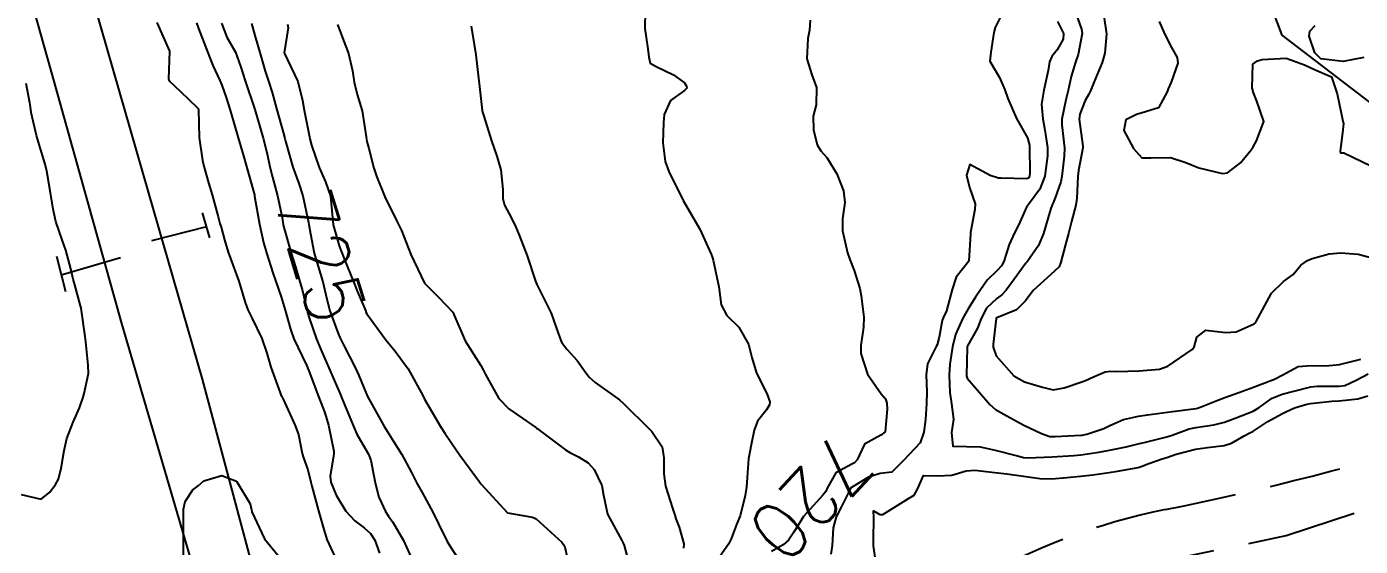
# Model space of a CAD drawing. Header units: metres. Extents: x 298520 to 308411, y 7433745 to 7450750.
# Drawn here: x 298802.7 to 298895.8, y 7450451.2 to 7450487.6 of the extents above; entities that cross this region are included whole.
import ezdxf
from ezdxf.enums import TextEntityAlignment as Align

# ---------------------------------------------------------------- set-up
doc = ezdxf.new("R2010")
doc.units = ezdxf.units.M
doc.header["$LTSCALE"] = 10
doc.linetypes.add('DASHED', pattern=[0.75, 0.5, -0.25])
for name, color, linetype in [('Cotas', 45, 'Continuous'), ('Curvas de Nivel 1m', 11, 'Continuous'), ('Curvas de Nivel 5m', 15, 'Continuous'), ('Hidrografia', 140, 'Continuous'), ('Linha Férrea', 251, 'TRACKS'), ('Pórtico', 62, 'Continuous'), ('Vias Secundárias', 230, 'DASHED')]:
    doc.layers.add(name, color=color, linetype=linetype)
doc.styles.add('Style-STANDARD', font='STANDARD.shx')
doc.linetypes.add('TRACKS', pattern='A,0.15,[130,ltypeshp.shx,S=0.25,R=0,X=0,Y=0],0.15', length=0.3)

msp = doc.modelspace()

# ---------------------------------------------------------------- linework, layer by layer
at = {"layer": 'Curvas de Nivel 1m', "flags": 128}
for points, elevation in [([(298875.745, 7450489.109), (298876.362, 7450487.418), (298876.403, 7450487.103), (298876.117, 7450485.639), (298875.938, 7450485.107), (298875.634, 7450484.108), (298875.429, 7450483.112), (298875.269, 7450482.458), (298874.983, 7450481.116), (298874.986, 7450480.719), (298875.165, 7450479.114), (298875.141, 7450478.54), (298874.986, 7450477.116), (298874.921, 7450476.743), (298874.53, 7450475.616), (298874.381, 7450475.266), (298874.316, 7450475.123), (298874.191, 7450474.797), (298873.714, 7450473.132), (298873.344, 7450472.283), (298872.555, 7450471.149), (298872.472, 7450471.038), (298871.676, 7450469.942), (298871.091, 7450469.164), (298870.785, 7450468.832), (298870.447, 7450468.588), (298869.716, 7450467.902), (298869.339, 7450467.181), (298869.096, 7450466.51), (298868.404, 7450465.267), (298868.379, 7450465.215), (298868.371, 7450465.19), (298868.369, 7450465.157), (298868.323, 7450463.191), (298868.328, 7450463.136), (298868.381, 7450463.008), (298869.957, 7450461.174), (298870.358, 7450460.824), (298871.138, 7450460.376), (298872.341, 7450459.722), (298873.554, 7450459.132), (298874.143, 7450458.935), (298874.331, 7450458.925), (298874.517, 7450458.932), (298876.332, 7450459.022), (298876.403, 7450459.029), (298876.74, 7450459.096), (298877.926, 7450459.497), (298878.342, 7450459.699), (298879.299, 7450460.115), (298880.352, 7450460.344), (298880.964, 7450460.433), (298882.357, 7450460.619), (298882.712, 7450460.67), (298884.361, 7450460.892), (298884.452, 7450460.908), (298884.727, 7450460.996), (298885.88, 7450461.465), (298886.363, 7450461.65), (298887.344, 7450461.995), (298888.374, 7450462.372), (298888.792, 7450462.539), (298889.841, 7450462.938), (298890.386, 7450463.221), (298891.485, 7450463.826), (298892.393, 7450463.898), (298893.431, 7450463.861), (298894.394, 7450463.951), (298895.864, 7450464.335)], 717), ([(298811.767, 7450487.869), (298812.643, 7450485.86), (298812.575, 7450483.909), (298812.585, 7450483.86), (298812.622, 7450483.801), (298813.419, 7450483.048), (298814.604, 7450481.913), (298814.636, 7450481.872), (298814.647, 7450481.839), (298814.661, 7450481.781), (298814.724, 7450479.838), (298814.942, 7450478.22), (298815.035, 7450477.833), (298815.374, 7450476.66), (298815.613, 7450475.824), (298816.035, 7450474.292), (298816.17, 7450473.815), (298816.242, 7450473.556), (298816.492, 7450472.676), (298816.751, 7450471.807), (298816.907, 7450471.375), (298817.492, 7450469.8), (298817.94, 7450468.293), (298818.12, 7450467.793), (298818.427, 7450467.167), (298819.084, 7450465.783), (298819.432, 7450464.745), (298819.711, 7450463.777), (298820.365, 7450461.992), (298820.427, 7450461.832), (298820.461, 7450461.769), (298820.594, 7450461.532), (298821.394, 7450459.754), (298821.645, 7450459.07), (298821.916, 7450457.746), (298822.004, 7450457.438), (298822.302, 7450456.601), (298822.512, 7450455.738), (298822.579, 7450455.447), (298823.055, 7450453.732), (298823.38, 7450452.6), (298823.644, 7450451.726), (298824.23, 7450450.423)], 728), ([(298814.523, 7450487.841), (298814.667, 7450487.446), (298815.292, 7450485.83), (298815.67, 7450484.861), (298816.151, 7450483.817), (298816.3, 7450483.495), (298816.611, 7450482.636), (298816.862, 7450481.807), (298816.973, 7450481.43), (298817.445, 7450479.801), (298817.814, 7450478.544), (298818.022, 7450477.795), (298818.535, 7450475.992), (298818.572, 7450475.828), (298818.582, 7450475.789), (298818.593, 7450475.728), (298818.923, 7450473.784), (298819.206, 7450472.495), (298819.418, 7450471.776), (298819.863, 7450470.375), (298820.061, 7450469.774), (298820.442, 7450468.687), (298820.665, 7450467.996), (298820.728, 7450467.766), (298821.087, 7450466.427), (298821.338, 7450465.756), (298822.214, 7450463.914), (298822.286, 7450463.741), (298822.313, 7450463.672), (298822.381, 7450463.511), (298823.042, 7450461.733), (298823.487, 7450460.587), (298823.759, 7450459.726), (298824.128, 7450457.908), (298824.122, 7450457.722), (298823.86, 7450456.162), (298823.912, 7450455.724), (298824.279, 7450454.817), (298824.97, 7450453.709), (298825.583, 7450453.027), (298826.251, 7450452.533), (298826.697, 7450452.142), (298826.984, 7450451.689), (298827.324, 7450450.774)], 727), ([(298845.878, 7450488.655), (298845.859, 7450487.462), (298846.069, 7450486.042), (298846.127, 7450485.458), (298846.224, 7450485.042), (298846.636, 7450484.805), (298847.851, 7450484.217), (298848.625, 7450483.648), (298848.768, 7450483.429), (298848.776, 7450483.274), (298848.62, 7450483.13), (298847.641, 7450482.412), (298847.211, 7450481.444), (298847.146, 7450480.893), (298847.12, 7450479.452), (298847.274, 7450478.163), (298847.526, 7450477.445), (298848.523, 7450475.43), (298849.686, 7450473.418), (298850.486, 7450471.673), (298850.558, 7450471.483), (298850.582, 7450471.409), (298850.624, 7450471.265), (298851.022, 7450469.401), (298851.18, 7450468.138), (298851.589, 7450467.393), (298852.421, 7450466.564), (298853.097, 7450465.373), (298853.322, 7450464.442), (298853.648, 7450463.367), (298854.369, 7450461.933), (298854.585, 7450461.358), (298854.573, 7450461.144), (298854.354, 7450460.788), (298853.712, 7450459.997), (298853.491, 7450459.373), (298853.291, 7450458.344), (298853.1, 7450457.378), (298852.991, 7450456.07), (298852.952, 7450455.38), (298852.857, 7450454.809), (298852.51, 7450453.386), (298852.257, 7450452.766), (298851.874, 7450451.767), (298851.707, 7450451.395), (298851.091, 7450450.541)], 721), ([(298870.684, 7450488.231), (298870.333, 7450487.517), (298870.245, 7450487.174), (298870.024, 7450485.805), (298869.96, 7450485.177), (298870.632, 7450484.032), (298871.005, 7450483.166), (298871.217, 7450482.561), (298871.818, 7450481.158), (298872.58, 7450479.815), (298872.725, 7450479.298), (298872.737, 7450479.148), (298872.744, 7450477.337), (298872.724, 7450477.147), (298872.676, 7450477.023), (298872.55, 7450476.94), (298870.739, 7450476.979), (298870.55, 7450476.986), (298869.988, 7450477.176), (298868.56, 7450477.942), (298868.322, 7450477.193), (298868.54, 7450476.339), (298868.93, 7450475.186), (298868.904, 7450474.801), (298868.612, 7450473.189), (298868.602, 7450473.089), (298868.483, 7450471.19), (298867.61, 7450470.058), (298867.329, 7450469.207), (298866.932, 7450467.707), (298866.687, 7450467.216), (298866.62, 7450467.027), (298866.413, 7450465.866), (298866.281, 7450465.345), (298866.204, 7450465.222), (298865.609, 7450464.009), (298865.515, 7450463.229), (298865.546, 7450462.054), (298865.533, 7450461.228), (298865.456, 7450460.119), (298865.352, 7450459.23), (298865.082, 7450458.476), (298864.317, 7450457.662), (298863.92, 7450457.246), (298863.117, 7450456.442), (298862.299, 7450456.342), (298861.488, 7450456.085), (298860.284, 7450455.362), (298860.243, 7450455.331), (298860.215, 7450455.291), (298859.576, 7450453.991), (298859.217, 7450453.3), (298859.019, 7450452.539), (298858.946, 7450451.303), (298858.846, 7450450.692)], 719), ([(298874.681, 7450487.947), (298875.093, 7450487.116), (298875.076, 7450486.707), (298874.655, 7450485.955), (298874.285, 7450485.489), (298874.129, 7450485.128), (298874.027, 7450484.52), (298873.718, 7450483.134), (298873.57, 7450482.174), (298873.657, 7450481.134), (298873.8, 7450480.347), (298873.977, 7450479.129), (298873.983, 7450478.544), (298873.792, 7450477.131), (298873.446, 7450476.23), (298872.656, 7450475.148), (298872.521, 7450474.954), (298871.967, 7450473.696), (298871.682, 7450473.158), (298871.298, 7450472.355), (298870.928, 7450471.165), (298870.775, 7450470.862), (298870.467, 7450470.545), (298869.772, 7450469.868), (298869.295, 7450469.182), (298868.957, 7450468.676), (298868.44, 7450467.849), (298868.075, 7450467.195), (298867.56, 7450466.059), (298867.349, 7450465.206), (298867.171, 7450463.989), (298867.109, 7450463.209), (298867.16, 7450461.997), (298867.283, 7450461.206), (298867.406, 7450460.146), (298867.285, 7450459.206), (298867.372, 7450458.253), (298868.323, 7450458.219), (298869.29, 7450458.213), (298870.321, 7450457.976), (298871.896, 7450457.575), (298872.316, 7450457.467), (298872.609, 7450457.439), (298874.317, 7450457.512), (298875.812, 7450457.611), (298876.318, 7450457.655), (298877.581, 7450457.827), (298878.322, 7450457.961), (298879.477, 7450458.215), (298880.326, 7450458.408), (298880.842, 7450458.53), (298882.332, 7450458.905), (298882.685, 7450459.025), (298883.877, 7450459.47), (298884.341, 7450459.567), (298885.593, 7450459.739), (298886.343, 7450459.941), (298887.101, 7450460.217), (298888.35, 7450460.692), (298888.774, 7450460.954), (298889.687, 7450461.616), (298890.367, 7450461.888), (298891.193, 7450462.1), (298892.375, 7450462.402), (298892.827, 7450462.454), (298894.376, 7450462.444), (298894.759, 7450462.502), (298895.55, 7450462.872), (298896.387, 7450463.299)], 718), ([(298877.911, 7450488.307), (298878.096, 7450487.079), (298877.994, 7450485.739), (298877.8, 7450485.083), (298877.224, 7450483.687), (298876.995, 7450483.094), (298876.861, 7450482.854), (298876.613, 7450482.415), (298876.243, 7450481.459), (298876.204, 7450481.104), (298876.442, 7450479.234), (298876.441, 7450479.101), (298876.138, 7450477.524), (298876.098, 7450477.105), (298876.042, 7450475.593), (298875.961, 7450475.106), (298875.649, 7450473.971), (298875.452, 7450473.111), (298875.251, 7450472.353), (298874.926, 7450471.115), (298874.8, 7450470.786), (298874.467, 7450470.479), (298872.986, 7450469.142), (298872.445, 7450468.406), (298871.82, 7450467.775), (298870.433, 7450467.218), (298870.404, 7450467.199), (298870.394, 7450467.17), (298870.196, 7450465.382), (298870.19, 7450465.172), (298870.397, 7450464.563), (298871.63, 7450463.158), (298872.379, 7450462.76), (298873.624, 7450462.379), (298874.374, 7450462.181), (298875.155, 7450462.333), (298876.379, 7450462.752), (298876.638, 7450462.84), (298877.208, 7450463.092), (298878.019, 7450463.451), (298878.387, 7450463.491), (298878.793, 7450463.48), (298880.388, 7450463.513), (298881.798, 7450463.626), (298882.391, 7450463.841), (298884.094, 7450465.005), (298884.225, 7450465.183), (298884.416, 7450465.862), (298885.045, 7450466.372), (298886.421, 7450466.204), (298887.16, 7450466.235), (298888.431, 7450466.816), (298888.505, 7450466.886), (298888.553, 7450466.958), (298888.696, 7450467.216), (298889.629, 7450468.942), (298890.461, 7450469.758), (298891.144, 7450470.245), (298891.677, 7450470.918), (298892.146, 7450471.245), (298892.48, 7450471.369), (298893.668, 7450471.709), (298894.486, 7450471.781), (298895.686, 7450471.667), (298896.482, 7450471.463)], 716), ([(298816.266, 7450487.816), (298816.658, 7450486.848), (298817.247, 7450485.804), (298817.612, 7450484.822), (298817.921, 7450483.797), (298818.603, 7450481.79), (298819.188, 7450479.781), (298819.469, 7450478.683), (298819.662, 7450477.773), (298819.836, 7450477.061), (298820.194, 7450475.765), (298820.51, 7450474.248), (298820.593, 7450473.759), (298820.619, 7450473.641), (298821.144, 7450471.753), (298821.438, 7450470.781), (298821.753, 7450469.751), (298821.904, 7450469.205), (298822.25, 7450467.743), (298822.29, 7450467.601), (298822.427, 7450467.157), (298822.916, 7450465.735), (298823.281, 7450464.85), (298823.778, 7450463.726), (298824.369, 7450462.328), (298824.556, 7450461.908), (298824.639, 7450461.716), (298824.857, 7450461.211), (298825.479, 7450459.703), (298825.729, 7450459.101), (298826.317, 7450458.086), (298826.552, 7450457.688), (298826.711, 7450457.284), (298827.021, 7450455.683), (298827.279, 7450454.679), (298827.728, 7450453.675), (298827.947, 7450453.362), (298828.256, 7450452.949), (298829.002, 7450451.662), (298829.616, 7450450.262)], 726), ([(298820.88, 7450487.758), (298820.935, 7450487.491), (298820.643, 7450485.76), (298821.607, 7450483.75), (298821.927, 7450482.43), (298822.052, 7450481.746), (298822.426, 7450479.891), (298822.458, 7450479.741), (298822.569, 7450479.304), (298823.097, 7450477.735), (298823.537, 7450476.731), (298823.882, 7450475.726), (298824.021, 7450474.214), (298824.083, 7450473.724), (298824.488, 7450472.27), (298824.648, 7450471.881), (298824.715, 7450471.717), (298824.846, 7450471.346), (298825.526, 7450469.704), (298825.786, 7450469.04), (298826.349, 7450467.691), (298826.371, 7450467.629), (298826.431, 7450467.514), (298827.766, 7450465.676), (298828.401, 7450464.89), (298829.307, 7450463.661), (298830.364, 7450461.751), (298830.392, 7450461.678), (298830.408, 7450461.649), (298830.466, 7450461.544), (298831.566, 7450459.632), (298831.873, 7450459.172), (298832.322, 7450458.515), (298832.937, 7450457.614), (298834.294, 7450455.755), (298834.42, 7450455.599), (298836.263, 7450453.58), (298838.002, 7450453.295), (298838.259, 7450453.175), (298840.06, 7450451.532), (298840.239, 7450451.277), (298840.647, 7450449.523)], 724), ([(298824.379, 7450487.723), (298824.662, 7450486.977), (298825.138, 7450485.713), (298825.428, 7450484.505), (298825.552, 7450483.706), (298825.761, 7450482.85), (298826.097, 7450481.698), (298826.382, 7450479.887), (298826.405, 7450479.693), (298826.433, 7450479.553), (298826.567, 7450479.054), (298826.923, 7450477.686), (298827.098, 7450477.131), (298827.687, 7450475.678), (298828.507, 7450474.036), (298828.696, 7450473.668), (298828.841, 7450473.325), (298829.505, 7450471.66), (298830.453, 7450469.65), (298831.462, 7450468.653), (298832.433, 7450467.62), (298833.305, 7450465.611), (298834.387, 7450463.883), (298834.555, 7450463.598), (298834.716, 7450463.261), (298835.641, 7450461.587), (298836.352, 7450460.858), (298838.236, 7450459.551), (298838.293, 7450459.511), (298838.332, 7450459.486), (298838.546, 7450459.332), (298840.318, 7450457.992), (298840.606, 7450457.816), (298841.22, 7450457.516), (298841.899, 7450457.096), (298842.304, 7450456.629), (298842.853, 7450455.494), (298842.96, 7450454.816), (298843.233, 7450453.49), (298844.245, 7450451.646), (298844.338, 7450451.479), (298844.403, 7450451.316), (298844.886, 7450449.473)], 723), ([(298833.725, 7450487.609), (298833.936, 7450486.325), (298834.055, 7450485.606), (298834.238, 7450483.993), (298834.268, 7450483.604), (298834.492, 7450481.713), (298834.515, 7450481.601), (298834.599, 7450481.32), (298835.147, 7450479.591), (298835.516, 7450478.539), (298835.79, 7450477.581), (298835.922, 7450476.189), (298835.938, 7450475.579), (298836.04, 7450475.099), (298836.51, 7450474.243), (298836.838, 7450473.567), (298837.067, 7450472.995), (298837.621, 7450471.559), (298838.22, 7450469.789), (298838.307, 7450469.551), (298838.45, 7450469.27), (298839.3, 7450467.541), (298839.807, 7450466.148), (298840.03, 7450465.534), (298840.406, 7450465.037), (298841.124, 7450464.253), (298841.645, 7450463.511), (298841.96, 7450463.087), (298842.375, 7450462.702), (298844.078, 7450461.483), (298844.359, 7450461.245), (298846.153, 7450459.462), (298846.331, 7450459.283), (298847.069, 7450458.198), (298847.19, 7450457.447), (298847.182, 7450456.328), (298847.303, 7450455.445), (298847.785, 7450453.922), (298847.937, 7450453.435), (298848.009, 7450453.182), (298848.255, 7450452.59), (298848.57, 7450451.427), (298848.55, 7450451.115)], 722), ([(298802.276, 7450454.866), (298803.684, 7450454.553), (298804.279, 7450455.037), (298804.678, 7450455.564), (298804.896, 7450455.951), (298805.067, 7450456.715), (298805.281, 7450457.945), (298805.482, 7450458.787), (298805.915, 7450459.936), (298806.353, 7450460.923), (298806.618, 7450461.67), (298806.687, 7450461.927), (298806.975, 7450463.326), (298806.965, 7450463.924), (298806.791, 7450465.543), (298806.741, 7450465.927), (298806.468, 7450467.894), (298806.462, 7450467.93), (298806.434, 7450468.053), (298806.033, 7450469.521), (298805.915, 7450469.938), (298805.751, 7450470.653), (298805.404, 7450471.946), (298805.156, 7450472.616), (298804.702, 7450473.957), (298804.516, 7450474.821), (298804.334, 7450475.962), (298804.066, 7450477.475), (298803.954, 7450477.959), (298803.632, 7450479.032), (298803.351, 7450479.968), (298802.99, 7450481.582), (298802.925, 7450481.975), (298802.886, 7450482.256), (298802.619, 7450483.605)], 728), ([(298862.116, 7450449.37), (298861.836, 7450451.274), (298861.833, 7450451.688), (298861.854, 7450453.274), (298861.818, 7450453.724), (298862.265, 7450453.465), (298862.478, 7450453.48), (298864.276, 7450454.583), (298864.68, 7450454.835), (298864.9, 7450455.234), (298865.317, 7450456.211), (298866.297, 7450456.173), (298867.293, 7450456.215), (298868.303, 7450456.533), (298868.918, 7450456.57), (298870.301, 7450456.4), (298871.135, 7450456.327), (298872.298, 7450456.161), (298873.444, 7450455.984), (298874.296, 7450455.973), (298875.344, 7450456.063), (298876.299, 7450456.147), (298877.144, 7450456.248), (298878.303, 7450456.422), (298878.864, 7450456.513), (298880.309, 7450456.771), (298880.529, 7450456.828), (298881.064, 7450457.042), (298881.987, 7450457.362), (298882.317, 7450457.462), (298882.983, 7450457.684), (298884.323, 7450458.043), (298885.152, 7450458.164), (298886.326, 7450458.296), (298886.847, 7450458.455), (298887.716, 7450458.966), (298888.122, 7450459.175), (298888.336, 7450459.288), (298889.366, 7450459.967), (298890.349, 7450460.511), (298890.634, 7450460.644), (298891.244, 7450460.921), (298892.091, 7450461.178), (298892.358, 7450461.235), (298893.856, 7450461.399), (298894.361, 7450461.424), (298895.671, 7450461.563), (298896.367, 7450461.778)], 719), ([(298813.611, 7450450.464), (298813.625, 7450451.846), (298813.615, 7450452.48), (298813.63, 7450453.846), (298813.727, 7450454.39), (298814.283, 7450455.21), (298814.638, 7450455.485), (298815.031, 7450455.829), (298816.297, 7450456.212), (298817.335, 7450455.8), (298818.27, 7450454.231), (298818.365, 7450453.789), (298818.398, 7450453.652), (298819.278, 7450451.78), (298820.231, 7450450.61)], 729)]:
    msp.add_lwpolyline(points, dxfattribs=dict(at, elevation=elevation))
at = {"layer": 'Curvas de Nivel 5m', "flags": 128}
for points, elevation in [([(298857.398, 7450488.047), (298857.346, 7450487.33), (298857.236, 7450486.76), (298857.181, 7450485.332), (298857.511, 7450484.206), (298857.854, 7450483.322), (298857.811, 7450482.116), (298857.603, 7450481.325), (298857.638, 7450480.378), (298857.892, 7450479.32), (298858.153, 7450478.9), (298858.564, 7450478.437), (298859.265, 7450477.303), (298859.722, 7450476.111), (298859.815, 7450475.297), (298859.664, 7450474.145), (298859.653, 7450473.299), (298860.014, 7450471.769), (298860.176, 7450471.293), (298860.472, 7450470.545), (298860.864, 7450469.286), (298860.958, 7450468.774), (298861.154, 7450467.283), (298861.134, 7450466.571), (298860.944, 7450465.285), (298860.948, 7450464.734), (298861.411, 7450463.28), (298862.369, 7450461.914), (298862.661, 7450461.561), (298862.761, 7450461.264), (298862.788, 7450460.832), (298862.644, 7450459.265), (298862.33, 7450459.015), (298861.209, 7450458.396), (298860.685, 7450457.286), (298860.507, 7450457.09), (298860.309, 7450457), (298859.207, 7450456.394), (298858.599, 7450455.307), (298858.5, 7450455.088), (298858.278, 7450454.82), (298856.928, 7450453.33), (298856.252, 7450452.248), (298855.899, 7450451.69), (298855.518, 7450451.347), (298854.7, 7450450.891)], 720), ([(298881.776, 7450487.939), (298882.192, 7450487.035), (298882.654, 7450486.115), (298883.045, 7450485.422), (298883.08, 7450485.023), (298882.63, 7450483.701), (298882.413, 7450483.244), (298882.336, 7450483.033), (298881.739, 7450481.905), (298880.6, 7450481.552), (298880.204, 7450481.449), (298879.462, 7450481.061), (298879.327, 7450480.321), (298879.991, 7450479.056), (298880.567, 7450478.42), (298881.209, 7450478.401), (298882.567, 7450478.444), (298883.646, 7450478.096), (298884.56, 7450477.714), (298886.221, 7450477.318), (298886.557, 7450477.373), (298887.476, 7450478.058), (298888.216, 7450478.964), (298888.345, 7450479.192), (298888.579, 7450479.606), (298889.095, 7450480.952), (298888.614, 7450482.378), (298888.368, 7450482.963), (298888.286, 7450483.304), (298888.336, 7450484.963), (298888.645, 7450485.203), (298888.985, 7450485.293), (298890.647, 7450485.378), (298891.934, 7450484.917), (298892.64, 7450484.583), (298893.816, 7450484.074), (298894.215, 7450482.886), (298894.596, 7450481.091), (298894.651, 7450480.879), (298894.661, 7450480.81), (298894.586, 7450480.155), (298894.422, 7450478.882), (298894.449, 7450478.759), (298894.572, 7450478.771), (298894.689, 7450478.762), (298896.563, 7450477.855)], 715), ([(298818.375, 7450487.793), (298818.658, 7450486.796), (298818.951, 7450485.785), (298819.329, 7450484.479), (298819.564, 7450483.776), (298819.825, 7450482.982), (298820.151, 7450481.767), (298820.579, 7450480.196), (298820.704, 7450479.759), (298820.752, 7450479.577), (298821.259, 7450477.753), (298821.672, 7450476.618), (298821.961, 7450475.746), (298822.354, 7450473.893), (298822.379, 7450473.741), (298822.496, 7450473.091), (298822.758, 7450471.737), (298822.866, 7450471.347), (298823.356, 7450469.731), (298823.639, 7450468.53), (298823.842, 7450467.726), (298824.417, 7450466.137), (298824.547, 7450465.85), (298824.612, 7450465.717), (298824.794, 7450465.327), (298825.644, 7450463.701), (298825.877, 7450463.197), (298826.366, 7450462.008), (298826.508, 7450461.689), (298826.688, 7450461.357), (298827.62, 7450459.677), (298828.322, 7450458.552), (298828.883, 7450457.664), (298829.558, 7450456.4), (298829.934, 7450455.654), (298830.284, 7450455.024), (298831.05, 7450453.638), (298831.434, 7450452.812), (298832.02, 7450451.623), (298832.238, 7450451.272), (298833.322, 7450449.609)], 725), ([(298896.078, 7450485.437), (298894.646, 7450485.146), (298893.08, 7450485.336), (298892.651, 7450485.755), (298892.275, 7450486.914), (298892.315, 7450487.267), (298892.674, 7450487.656)], 715)]:
    msp.add_lwpolyline(points, dxfattribs=dict(at, elevation=elevation))
at = {"layer": 'Hidrografia'}
msp.add_lwpolyline([(298887.679, 7450494.09), (298890.361, 7450486.999), (298897.12, 7450481.826), (298906.611, 7450469.347), (298907.803, 7450467.314), (298915.686, 7450459.47)], dxfattribs=at)
at = {"layer": 'Linha Férrea', "flags": 128}
msp.add_lwpolyline([(298729.261, 7450749.95), (298734.809, 7450730.65), (298742.343, 7450703.451), (298750.119, 7450676.237), (298757.889, 7450649.199), (298765.189, 7450623.712), (298769.985, 7450606.424), (298776.494, 7450583.287), (298783.055, 7450560.248), (298788.164, 7450542.214), (298793.821, 7450521.584), (298798.125, 7450506.606), (298804.386, 7450484.418), (298809.295, 7450466.837), (298814.551, 7450448.858), (298819.559, 7450431.225), (298826.267, 7450408.649), (298831.926, 7450389.314), (298837.135, 7450370.779), (298842.092, 7450352.398), (298847.802, 7450331.823), (298852.149, 7450316.412), (298858.34, 7450294.769), (298862.969, 7450278.965), (298867.952, 7450260.088), (298870.924, 7450249.95), (298873.722, 7450238.982), (298878.355, 7450222.697), (298882.025, 7450210.358), (298885.603, 7450197.651), (298890.189, 7450181.049), (298894.637, 7450166.006), (298898.995, 7450149.812), (298904.361, 7450131.79), (298908.122, 7450117.709), (298911.93, 7450103.946), (298916.104, 7450089.039), (298920.554, 7450073.399), (298923.212, 7450064.319), (298926.468, 7450052.577), (298930.321, 7450038.956), (298934.723, 7450023.223), (298938.252, 7450011.622), (298941.509, 7449999.193), (298944.399, 7449989.651), (298947.701, 7449977.682), (298952.335, 7449961.49), (298956.967, 7449946.581), (298961.92, 7449929.017), (298965.909, 7449915.258), (298970.082, 7449900.905), (298973.936, 7449887.787), (298977.788, 7449874.853), (298981.549, 7449862.469), (298986.366, 7449847.197), (298989.852, 7449836.37), (298994.575, 7449822.337), (298999.437, 7449807.292), (299004.068, 7449794.269), (299008.7, 7449781.657), (299013.057, 7449770.328), (299018.285, 7449757.718), (299022.322, 7449748.037), (299026.817, 7449737.63), (299031.861, 7449726.852), (299036.814, 7449716.896), (299043.096, 7449705.205), (299047.821, 7449696.534), (299054.335, 7449685.572), (299060.664, 7449675.852), (299069.469, 7449663.104), (299077.541, 7449652.872), (299085.429, 7449643.336), (299089.832, 7449637.784), (299098.728, 7449628.561), (299107.993, 7449618.793), (299117.442, 7449610.031), (299127.077, 7449601.223), (299138.453, 7449591.782), (299150.409, 7449582.651), (299162.779, 7449573.982), (299174.004, 7449567.002), (299185.962, 7449560.295), (299199.698, 7449553.222), (299213.253, 7449547.024), (299227.033, 7449541.5), (299241.999, 7449536.525), (299258.424, 7449531.831), (299277.224, 7449527.814), (299295.935, 7449525.032), (299311.589, 7449523.57), (299326.876, 7449522.883), (299340.975, 7449522.747), (299353.572, 7449523.111), (299369.274, 7449524.069), (299382.826, 7449525.211), (299396.609, 7449526.717), (299414.178, 7449529.501), (299430.969, 7449532.603), (299440.142, 7449534.839), (299451.094, 7449537.487), (299469.666, 7449542.917), (299486.963, 7449547.755), (299510.376, 7449554.83), (299531.414, 7449561.037), (299544.903, 7449564.894), (299559.186, 7449569.068), (299590.197, 7449576.665), (299616.417, 7449582.259), (299645.03, 7449585.805), (299675.251, 7449587.635), (299705.522, 7449586.259), (299732.882, 7449582.825), (299762.581, 7449576.088), (299791.888, 7449566.944), (299816.217, 7449556.896), (299840.774, 7449544.781), (299859.676, 7449534.387), (299878.529, 7449521.308), (299897.376, 7449507.135), (299919.538, 7449486.991), (299927.658, 7449478.626), (299947.133, 7449456.962), (299961.499, 7449437.961), (299971.137, 7449424.784), (299981.869, 7449408.322), (299997.595, 7449383.682), (300016.228, 7449354.96), (300035.864, 7449324.687), (300055.136, 7449295.587), (300073.232, 7449268.397), (300085.868, 7449249.95), (300089.501, 7449244.778), (300101.211, 7449227.647), (300111.197, 7449214.14), (300124.752, 7449194.736), (300135.909, 7449179.759), (300148.296, 7449162.129), (300160.805, 7449144.566), (300173.129, 7449128.481), (300185.523, 7449112.088), (300198.402, 7449095.758), (300207.462, 7449083.98), (300220.094, 7449068.515), (300233.468, 7449051.744), (300246.778, 7449035.349), (300263.478, 7449015.076), (300277.526, 7448998.444), (300292.814, 7448981.501), (300306.688, 7448964.856), (300324.623, 7448944.393), (300340.398, 7448926.517), (300357.9, 7448907.843), (300372.755, 7448891.817), (300392.041, 7448871.054), (300410.717, 7448852.066), (300427.475, 7448834.137), (300439.245, 7448822.858), (300454.898, 7448806.525), (300473.448, 7448788.164), (300493.111, 7448768.808), (300511.705, 7448749.95), (300518.198, 7448743.612), (300525.672, 7448735.984), (300530.889, 7448730.361), (300538.141, 7448723.284), (300543.771, 7448717.624), (300548.924, 7448711.903), (300554.778, 7448706.093), (300562.444, 7448698.573), (300570.483, 7448690.198), (300580.06, 7448680.508), (300590.013, 7448670.628), (300599.102, 7448661.391), (300608.565, 7448651.702), (300616.68, 7448643.32), (300625.581, 7448633.859), (300633.62, 7448625.859), (300641.21, 7448617.858), (300649.582, 7448609.897), (300659.386, 7448599.72), (300667.387, 7448591.231), (300676.098, 7448582.784), (300683.871, 7448574.669), (300691.725, 7448567.153), (300703.33, 7448554.876), (300711.744, 7448546.351), (300718.093, 7448539.767), (300726.506, 7448530.983), (300733.153, 7448523.695), (300741.152, 7448514.418), (300747.426, 7448507.242), (300750.054, 7448504.018), (300758.169, 7448493.99), (300764.854, 7448485.238), (300772.251, 7448475.55), (300781.114, 7448462.855), (300788.178, 7448452.147), (300795.99, 7448439.115), (300802.712, 7448427.661), (300809.137, 7448414.665), (300814.959, 7448402.42), (300819.763, 7448391.601), (300824.722, 7448378.533), (300829.079, 7448366.59), (300833.249, 7448353.858), (300836.592, 7448342.438), (300839.822, 7448330.572), (300842.678, 7448317.912), (300845.758, 7448304.202), (300848.387, 7448291.169), (300849.927, 7448279.903), (300851.843, 7448266.756), (300852.632, 7448254.174), (300852.974, 7448249.95), (300853.718, 7448237.64), (300853.896, 7448226.066), (300854.164, 7448215.145), (300853.836, 7448203.832), (300853.598, 7448192.905), (300852.795, 7448182.25), (300851.991, 7448170.79), (300850.801, 7448159.302), (300849.223, 7448146.768), (300848.151, 7448135.486), (300846.96, 7448124.114), (300845.442, 7448113.546), (300844.222, 7448102.204), (300842.288, 7448090.385), (300840.978, 7448078.33), (300839.608, 7448068.386), (300838.209, 7448056.39), (300836.541, 7448045.166), (300835.023, 7448032.665), (300833.535, 7448020.341), (300832.284, 7448009.205), (300831.094, 7447998.637), (300829.874, 7447985.926), (300828.432, 7447973.713), (300826.546, 7447955.639), (300825.162, 7447943.391), (300824.986, 7447942.247), (300823.836, 7447930.96), (300822.657, 7447919.829), (300821.593, 7447909.075), (300820.243, 7447895.408), (300819.533, 7447885.934), (300818.679, 7447872.07), (300818.298, 7447858.799), (300817.927, 7447851.916), (300817.786, 7447841.862), (300817.933, 7447833.489), (300818.516, 7447815.843), (300820.361, 7447795.876), (300822.449, 7447776.733), (300825.922, 7447758.996), (300827.722, 7447750.217), (300828.687, 7447743.229), (300830.467, 7447731.539), (300833.751, 7447711.152), (300838.977, 7447681.969), (300842.161, 7447664.851), (300846.249, 7447643.566), (300856.898, 7447587.933), (300861.3, 7447564.706), (300863.731, 7447552.015), (300867.081, 7447534.8), (300870.251, 7447518.153), (300879.139, 7447471.406), (300882.717, 7447452.426), (300886.196, 7447433.436), (300890.621, 7447408.952), (300893.065, 7447393.996), (300894.895, 7447382.534), (300896.018, 7447374.923), (300897.056, 7447367.88), (300898.671, 7447355.202), (300899.884, 7447344.173), (300901.155, 7447328.57), (300902.425, 7447306.17), (300902.632, 7447290.927), (300902.643, 7447274.906), (300901.209, 7447249.806), (300899.894, 7447235.454), (300897.424, 7447214.973), (300896.24, 7447207.108, -0.017609), (300893.245, 7447191.067), (300890.79, 7447180.008), (300886.347, 7447162.337), (300883.122, 7447151.267), (300877.521, 7447133.871), (300873.858, 7447123.752), (300865.532, 7447103.056), (300859.822, 7447090.388), (300850.503, 7447071.406), (300846.315, 7447063.106), (300836.805, 7447045.834), (300827.664, 7447031.197), (300815.395, 7447013.014), (300803.069, 7446996.228), (300792.968, 7446983.245), (300781.446, 7446969.292), (300759.63, 7446945.435), (300748.36, 7446933.669), (300737.301, 7446922.447), (300720.178, 7446905.644), (300707.821, 7446893.561), (300697.057, 7446883.028), (300686.376, 7446872.224), (300676.506, 7446862.329), (300660.145, 7446845.845), (300651.989, 7446837.638), (300637.917, 7446823.835), (300624.102, 7446810.419), (300614.955, 7446801.573), (300610.107, 7446796.538), (300599.124, 7446785.64, 0.017844), (300588.776, 7446774.611), (300582.973, 7446768.596), (300572.807, 7446757.15), (300570.635, 7446754.423, -0.018804), (300566.868, 7446749.902, -0.021463), (300565.197, 7446747.771, 0.014089), (300560.744, 7446742.236), (300556.818, 7446737.065), (300549.018, 7446726.402), (300544.903, 7446720.152), (300542.989, 7446717.435), (300540.702, 7446714.014), (300534.516, 7446704.131), (300528.813, 7446694.775), (300525.37, 7446688.688), (300519.775, 7446678.443, 0.017217), (300513.559, 7446666.068), (300510.115, 7446659.471), (300505.35, 7446648.44), (300501.39, 7446638.953, 0.017957), (300498.447, 7446631.125), (300492.383, 7446614.647), (300488.086, 7446600.958), (300484.889, 7446590.082), (300482.448, 7446580.533), (300479.028, 7446566.174), (300474.999, 7446546.195), (300472.245, 7446530.076), (300469.723, 7446510.133), (300467.649, 7446494.09), (300465.343, 7446472.628), (300462.509, 7446448.283), (300460.589, 7446427.75), (300458.173, 7446403.459), (300455.716, 7446377.743), (300453.679, 7446357.578), (300451.179, 7446331.957), (300448.408, 7446302.907), (300446.096, 7446278.461), (300443.948, 7446255.986), (300443.327, 7446249.95), (300441.921, 7446236.026), (300439.714, 7446214.959), (300437.145, 7446189.663), (300434.772, 7446164.489), (300432.986, 7446145.942), (300427.675, 7446092.019), (300425.457, 7446069.071), (300422.052, 7446034.05), (300420.454, 7446017.74), (300416.946, 7445981.751), (300414.159, 7445952.95), (300410.686, 7445916.311), (300408.437, 7445891.812), (300405.718, 7445868.171), (300403.766, 7445842.739), (300401.654, 7445818.651), (300400.337, 7445806.143), (300399.876, 7445801.282), (300399.266, 7445794.558)], format="xyb", dxfattribs=at)
msp.add_lwpolyline([(298733.552, 7450749.95), (298737.214, 7450737.519), (298741.055, 7450723.734), (298746.003, 7450706.861), (298749.539, 7450693.89), (298753.263, 7450680.784), (298756.704, 7450667.405), (298761.795, 7450650.812), (298766.509, 7450634.07), (298771.318, 7450617.332), (298775.326, 7450602.767), (298779.851, 7450586.88), (298783.906, 7450572.076), (298788.431, 7450556.236), (298792.014, 7450543.503), (298796.115, 7450529.028), (298799.934, 7450515.643), (298803.518, 7450502.863), (298807.477, 7450488.815), (298811.532, 7450474.718), (298814.928, 7450462.931), (298818.181, 7450450.724), (298822.376, 7450436.486), (298826.524, 7450421.871), (298829.962, 7450410.092), (298834.158, 7450395.757), (298839.58, 7450376.856), (298844.577, 7450358.702), (298849.244, 7450342.015), (298853.156, 7450328.343), (298857.683, 7450311.415), (298863.385, 7450291.665), (298867.958, 7450274.975), (298872.247, 7450259.984), (298875.461, 7450249.95), (298877.569, 7450240.979), (298880.872, 7450229.325), (298884.541, 7450216.988), (298886.56, 7450208.172), (298889.403, 7450193.507), (298891.787, 7450181.305), (298894.384, 7450166.862)], dxfattribs=at)
at = {"layer": 'Pórtico'}
for points in [[(298814.935, 7450474.566), (298815.443, 7450472.818)], [(298815.218, 7450473.593), (298811.396, 7450472.602)], [(298804.755, 7450471.547), (298805.37, 7450469.07)], [(298805.083, 7450470.226), (298809.224, 7450471.445)]]:
    msp.add_lwpolyline(points, dxfattribs=at)
at = {"layer": 'Vias Secundárias'}
msp.add_lwpolyline([(298888.83, 7450369.556), (298884.221, 7450381.761), (298881.971, 7450389.468), (298878.1, 7450400.418), (298874.265, 7450411.441), (298869.842, 7450421.286), (298867.297, 7450427.109), (298865.785, 7450435.662, -0.28467), (298868.846, 7450443.331), (298872.864, 7450446.686), (298880.716, 7450449.931), (298890.669, 7450451.998), (298901.32, 7450455.534, 0.08802), (298911.529, 7450461.06), (298919.31, 7450466.635), (298927.896, 7450474.664), (298936.045, 7450480.715), (298945.044, 7450487.317), (298956.102, 7450493.398)], format="xyb", dxfattribs=at)
at = {"layer": 'Vias Secundárias', "elevation": 729.868}
msp.add_lwpolyline([(298942.056, 7450488.326), (298934.493, 7450482.846), (298926.934, 7450477.111), (298919.338, 7450470.93), (298913.645, 7450466.359), (298907.568, 7450461.66, -0.088527), (298902.576, 7450459.05, -0.026671), (298882.239, 7450453.819, 0.082665), (298868.672, 7450448.66, 0.204763), (298862.534, 7450440.39, 0.109558), (298862.421, 7450433.465), (298863.393, 7450430.239), (298866.422, 7450422.694), (298870.162, 7450413.631), (298874.877, 7450401.691), (298878.395, 7450392.892), (298880.116, 7450387.14), (298883.335, 7450378.56)], format="xyb", dxfattribs=at)

# ---------------------------------------------------------------- texts
at = {"layer": 'Cotas', "style": 'Style-STANDARD'}
for s, rotation, p in [('725', 286.9892, (298823.19, 7450471.562, 725)), ('720', 226.68819, (298857.457, 7450454.633, 720))]:
    msp.add_text(s, height=4, rotation=rotation, dxfattribs=at).set_placement(p, align=Align.MIDDLE_CENTER)

doc.saveas('drawing.dxf')
